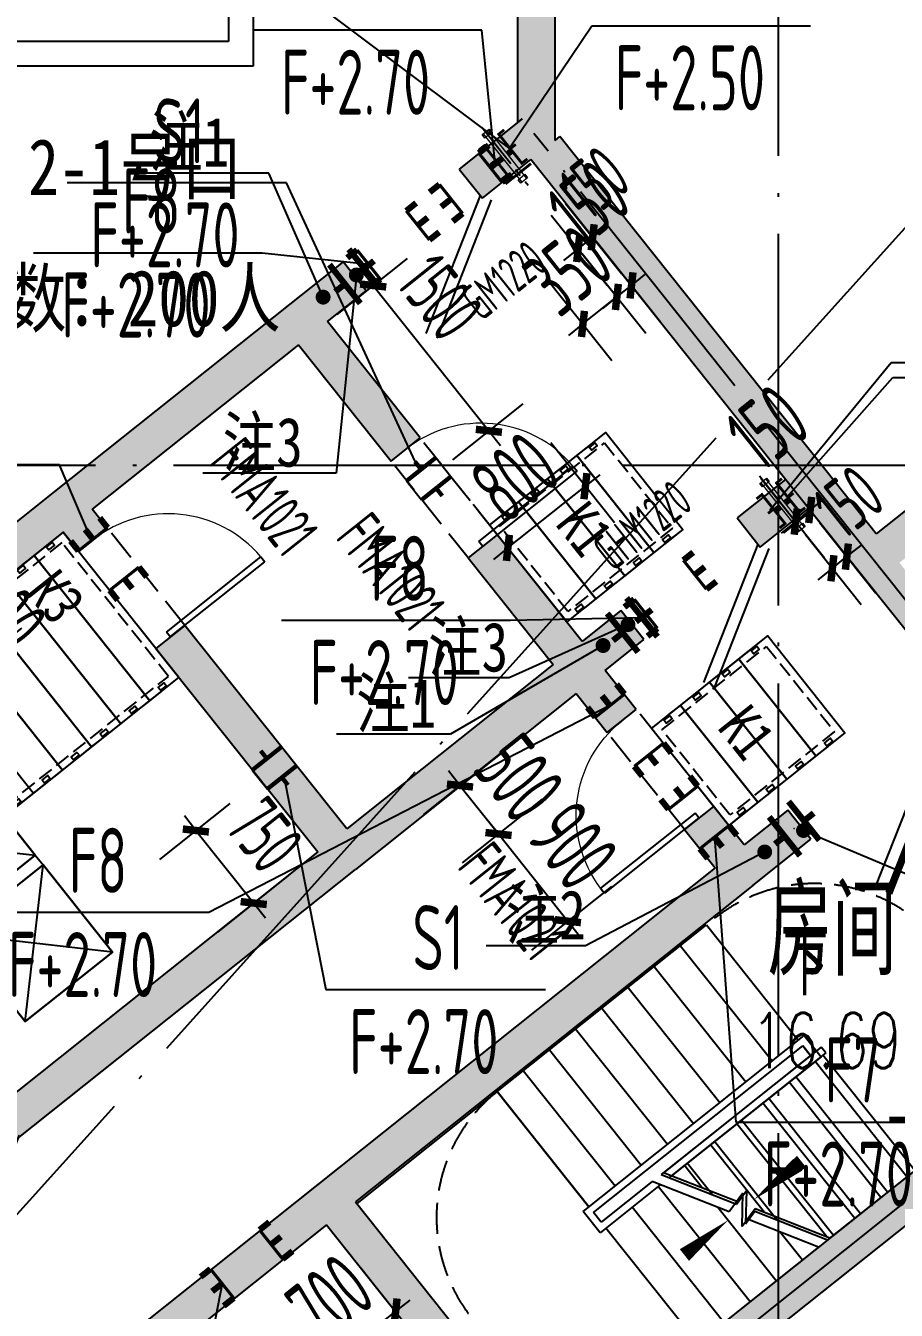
# Model space of a CAD drawing. Extents: x -473190 to 2138458, y -81875 to 2633646.
# Drawn here: x 1092781 to 1099812, y 65123 to 75494 of the extents above; entities that cross this region are included whole.
import ezdxf

# ---------------------------------------------------------------- set-up
doc = ezdxf.new("R2010")
doc.units = 0
doc.header["$LTSCALE"] = 1000
for name, pattern in [('__DASH', [0.35, 0.25, -0.1]), ('CENTER2', [1.125, 0.75, -0.125, 0.125, -0.125]), ('CONTINOUS', [0]), ('DASH', [0.35, 0.25, -0.1]), ('DOTE', [2.42, 2, -0.2, 0.02, -0.2])]:
    doc.linetypes.add(name, pattern=pattern)
for name, color, linetype in [('A-DIM_SYMB', 3, 'Continuous'), ('A-PUB_TEXT', 7, 'Continuous'), ('A-STAIR', 3, 'Continuous'), ('A-WALL', 2, 'Continuous'), ('AREA', 1, 'Continuous'), ('AXIS_TEXT', 7, 'Continuous'), ('CASING', 1, 'Continuous'), ('CASING-TEXT', 1, 'CONTINOUS'), ('DOTE', 1, 'DOTE'), ('HOLE-TEXT-T', 3, 'Continuous'), ('PUB_HATCH', 8, 'Continuous'), ('RF-JSK', 9, 'Continuous'), ('RF-KTK', 210, 'Continuous'), ('RF-M', 4, 'Continuous'), ('RF-MBH', 11, 'Continuous'), ('RF-QT', 30, 'Continuous'), ('SPACE', 7, 'Continuous'), ('STAIR', 2, 'Continuous'), ('TEL_LEAD', 3, 'Continuous'), ('TEL_TEXT', 7, 'Continuous'), ('TH_TEXT', 7, 'Continuous'), ('WALL-MOVE', 2, 'Continuous'), ('人防电气套管', 6, 'Continuous'), ('人防通风设备', 240, 'Continuous'), ('水套管', 1, 'Continuous'), ('汽车轨迹', 7, 'Continuous'), ('索引线', 252, 'Continuous'), ('设备轴线', 8, 'Continuous')]:
    doc.layers.add(name, color=color, linetype=linetype)
doc.layers.add('人防风管', color=20, linetype='Continuous', lineweight=13)
doc.layers.add('预留穿墙', color=1, linetype='CONTINOUS', lineweight=13)
doc.styles.add('_TCH_DIM', font='SIMPLEX', dxfattribs={"bigfont": 'GBCBIG'})
doc.styles.add('_TCH_DIM_T3', font='tssdeng.shx', dxfattribs={"width": 0.564706, "bigfont": '@@@tssdchn.shx'})
doc.styles.add('_TCH_SPACE', font='SIMPLEX', dxfattribs={"height": 5, "bigfont": 'GBCBIG'})
doc.styles.add('_TCH_WINDOW', font='tssdeng.shx', dxfattribs={"width": 0.8, "height": 3.5, "bigfont": 'tssdchn.shx'})
doc.styles.add('TYDG_01', font='', dxfattribs={"width": 0.8})
doc.styles.add('TYDG_02', font='TSSDENG', dxfattribs={"width": 0.8, "bigfont": 'TSSDCHN'})
doc.styles.add('宋体', font='', dxfattribs={"width": 0.8})
doc.styles.get('TYDG_01').set_extended_font_data('SimSun')
doc.styles.get('宋体').set_extended_font_data('SimSun')
doc.dimstyles.new('_TCH_ARCH&&150', dxfattribs={"dimtxt": 525, "dimasz": 150, "dimexe": 375, "dimexo": 450, "dimgap": 150, "dimtad": 1, "dimdec": 0, "dimzin": 0, "dimdsep": 46, "dimtxsty": '_TCH_DIM_T3', "dimblk": 'ARCHTICK', "dimcen": 0.09, "dimclrt": 7, "dimazin": 2, "dimtfac": 1, "dimtdec": 0, "dimtix": 1, "dimtmove": 2, "dimatfit": 3, "dimfxl": 0, "dimtolj": 1, "dimtzin": 0, "dimarcsym": 0})
doc.dimstyles.new('_TWT_ARCH&&150', dxfattribs={"dimtxt": 446.25, "dimasz": 150, "dimexe": 375, "dimexo": 450, "dimgap": 189.375, "dimtad": 1, "dimdec": 0, "dimzin": 0, "dimdsep": 46, "dimtxsty": '_TCH_DIM_T3', "dimblk": 'ARCHTICK', "dimcen": 0.09, "dimclrt": 7, "dimazin": 2, "dimtfac": 1, "dimtdec": 0, "dimtix": 1, "dimtmove": 2, "dimatfit": 3, "dimfxl": 0, "dimtolj": 1, "dimtzin": 0, "dimarcsym": 0})

# ---------------------------------------------------------------- blocks, each defined once
blk = doc.blocks.new('k3')
at = {"layer": 'RF-JSK'}
for p, q in [((107382, 83634), (107382, 83574)), ((108862, 83634), (108862, 83574)), ((107382, 83334), (107382, 83274)), ((108862, 83334), (108862, 83274)), ((107382, 83034), (107382, 82974)), ((108862, 83034), (108862, 82974)), ((107382, 82734), (107382, 82674)), ((108862, 82734), (108862, 82674)), ((107382, 82434), (107382, 82374)), ((108862, 82434), (108862, 82374)), ((107382, 82134), (107382, 82074)), ((108862, 82134), (108862, 82074))]:
    blk.add_line(p, q, dxfattribs=at)
for points in [[(107372, 83754), (108872, 83754), (108872, 81954), (107372, 81954), (107372, 83754)], [(107372, 83634), (107372, 83754), (108872, 83754), (108872, 83634)], [(107372, 83634), (107412, 83634), (107412, 83574), (107372, 83574)], [(108872, 83634), (108832, 83634), (108832, 83574), (108872, 83574)], [(108872, 83574), (108872, 83154), (107372, 83154), (107372, 83574)], [(107372, 83334), (107372, 83454), (108872, 83454), (108872, 83334)], [(107372, 83334), (107412, 83334), (107412, 83274), (107372, 83274)], [(108872, 83334), (108832, 83334), (108832, 83274), (108872, 83274)], [(107372, 83034), (107372, 83154), (108872, 83154), (108872, 83034)], [(107372, 83034), (107412, 83034), (107412, 82974), (107372, 82974)], [(108872, 82974), (108872, 82854), (107372, 82854), (107372, 82974)], [(108872, 83034), (108832, 83034), (108832, 82974), (108872, 82974)], [(107372, 82734), (107372, 82854), (108872, 82854), (108872, 82734)], [(107372, 82734), (107412, 82734), (107412, 82674), (107372, 82674)], [(108872, 82674), (108872, 82554), (107372, 82554), (107372, 82674)], [(108872, 82734), (108832, 82734), (108832, 82674), (108872, 82674)], [(107372, 82434), (107372, 82554), (108872, 82554), (108872, 82434)], [(107372, 82434), (107412, 82434), (107412, 82374), (107372, 82374)], [(108872, 82374), (108872, 82254), (107372, 82254), (107372, 82374)], [(108872, 82434), (108832, 82434), (108832, 82374), (108872, 82374)], [(107372, 82134), (107372, 82254), (108872, 82254), (108872, 82134)], [(107372, 82134), (107412, 82134), (107412, 82074), (107372, 82074)], [(108872, 82074), (108872, 81954), (107372, 81954), (107372, 82074)], [(108872, 82134), (108832, 82134), (108832, 82074), (108872, 82074)]]:
    blk.add_lwpolyline(points, dxfattribs=at)
at = {"layer": 'RF-JSK', "linetype": '__DASH', "ltscale": 0.5}
blk.add_lwpolyline([(107432, 83694), (108812, 83694), (108812, 82014), (107432, 82014)], close=True, dxfattribs=at)
at = {"layer": 'RF-JSK', "color": 110, "style": 'TYDG_01', "width": 0.8}
blk.add_text('K3', height=339.9, dxfattribs=at).set_placement((107560, 82158))
blk = doc.blocks.new('RFJSK1')
at = {"layer": 'RF-JSK'}
for p, q in [((220418, 104411), (220418, 104351)), ((221398, 104411), (221398, 104351)), ((220418, 104111), (220418, 104051)), ((221398, 104111), (221398, 104051)), ((220418, 103811), (220418, 103751)), ((221398, 103811), (221398, 103751)), ((220418, 103511), (220418, 103451)), ((221398, 103511), (221398, 103451))]:
    blk.add_line(p, q, dxfattribs=at)
for points in [[(220408, 104531), (221408, 104531), (221408, 103331), (220408, 103331), (220408, 104531)], [(220408, 104411), (220408, 104531), (221408, 104531), (221408, 104411)], [(220408, 104411), (220448, 104411), (220448, 104351), (220408, 104351)], [(221408, 104351), (221408, 104231), (220408, 104231), (220408, 104351)], [(221408, 104411), (221368, 104411), (221368, 104351), (221408, 104351)], [(220408, 104111), (220408, 104231), (221408, 104231), (221408, 104111)], [(220408, 104111), (220448, 104111), (220448, 104051), (220408, 104051)], [(221408, 104051), (221408, 103931), (220408, 103931), (220408, 104051)], [(221408, 104111), (221368, 104111), (221368, 104051), (221408, 104051)], [(220408, 103811), (220408, 103931), (221408, 103931), (221408, 103811)], [(220408, 103811), (220448, 103811), (220448, 103751), (220408, 103751)], [(221408, 103751), (221408, 103631), (220408, 103631), (220408, 103751)], [(221408, 103811), (221368, 103811), (221368, 103751), (221408, 103751)], [(220408, 103511), (220408, 103631), (221408, 103631), (221408, 103511)], [(220408, 103511), (220448, 103511), (220448, 103451), (220408, 103451)], [(221408, 103511), (221368, 103511), (221368, 103451), (221408, 103451)], [(221408, 103451), (221408, 103331), (220408, 103331), (220408, 103451)]]:
    blk.add_lwpolyline(points, dxfattribs=at)
at = {"layer": 'RF-JSK', "linetype": '__DASH', "ltscale": 0.5}
blk.add_lwpolyline([(220468, 104471), (221348, 104471), (221348, 103391), (220468, 103391)], close=True, dxfattribs=at)
at = {"layer": 'RF-JSK', "color": 110, "style": 'TYDG_01', "width": 0.8}
blk.add_text('K1', height=339.9, dxfattribs=at).set_placement((220727, 103744))
blk = doc.blocks.new('23rt23rt')
for p, q in [((473588, 9966), (474488, 9066)), ((474488, 9966), (473588, 9066))]:
    blk.add_line(p, q)
blk.add_lwpolyline([(473588, 9966), (474488, 9966), (474488, 9066), (473588, 9066)], close=True)
blk = doc.blocks.new('linyuqi')
for points in [[(1505168, 585689), (1505168, 586589), (1506068, 586589), (1506068, 585689)], [(1506068, 585589), (1506068, 584689), (1505168, 584689), (1505168, 585589)]]:
    blk.add_lwpolyline(points, close=True)
at = {"elevation": 0}
blk.add_lwpolyline([(1506068, 583689), (1505168, 583689), (1505168, 584589), (1506068, 584589)], close=True, dxfattribs=at)
at = {"layer": 'WALL-MOVE'}
for p, q in [((1506068, 585689), (1505168, 585689)), ((1505168, 585589), (1505168, 585689)), ((1506068, 585589), (1506068, 585689)), ((1506068, 585589), (1505168, 585589)), ((1505168, 584689), (1506068, 584689)), ((1505168, 584689), (1505168, 584589)), ((1506068, 584689), (1506068, 584589)), ((1505168, 584589), (1506068, 584589))]:
    blk.add_line(p, q, dxfattribs=at)
at = {"xscale": -1}
blk.add_blockref('23rt23rt', (1979655, 576622, 0), dxfattribs=at)
for p, rotation in [((1031580, 594655, 0), 180), ((1515134, 1058176), 90)]:
    blk.add_blockref('23rt23rt', p, dxfattribs=dict(at, rotation=rotation))
blk = doc.blocks.new('$DorLib2D$00000179')
at = {"color": 0}
for p, q in [((-0.54, 0.1693), (0.326, 0.6693)), ((-0.5, 0.1), (0.366, 0.6))]:
    blk.add_line(p, q, dxfattribs=at)
blk = doc.blocks.new('$DorLib2D$00000001')
for p, q in [((0.45, 0.975), (0.5, 0.975)), ((0.45, 0), (0.45, 0.975)), ((0.5, 0), (0.5, 0.975)), ((0.5, 0), (0.45, 0))]:
    blk.add_line(p, q)
at = {"lineweight": 13}
blk.add_arc((0.475, 0), 0.975, 91.4693, 180, dxfattribs=at)
blk = doc.blocks.new('$DorLib2D$00000191')
at = {"color": 0}
blk.add_line((-0.5, 0.15), (0.366, 0.65), dxfattribs=at)
at = {"color": 0, "const_width": 0.05}
blk.add_lwpolyline([(-0.55, 0.2366), (0.316, 0.7366)], dxfattribs=at)
blk = doc.blocks.new('afasgasg')
at = {"layer": 'PUB_HATCH'}
for points in [[(512648.2, -740989.3), (512948.2, -741133.9), (512948.2, -737985.2), (512848.2, -737835.2), (512648.2, -737835.2)], [(512683.2, -740961.4), (512174.3, -741366.7), (512361.2, -741601.4), (512752.8, -741289.6), (512807.8, -741117.9)], [(512948.2, -741133.9), (512648.2, -740989.3), (512683.2, -740961.4), (512807.8, -741117.9), (512987.4, -741102.7)], [(514980.2, -743926), (515136.7, -743801.5), (512987.4, -741102.7), (512807.8, -741117.9), (512752.8, -741289.6), (514808.5, -743871)], [(511110, -742597.8), (511422.5, -742349), (511235.6, -742114.3), (510805.8, -742456.5), (510930.4, -742613)], [(510930.4, -742613), (510805.8, -742456.5), (508905.6, -743969.8), (509030.2, -744126.3), (509209.8, -744111.1), (510875.4, -742784.7)], [(510875.4, -742784.7), (511622.9, -743723.4), (511857.6, -743536.5), (511110, -742597.8), (510930.4, -742613)], [(516565.8, -743750), (516441.2, -743593.5), (515541.6, -744309.9), (515556.8, -744489.6), (515728.5, -744544.6), (516510.7, -743921.6)], [(515556.8, -744489.6), (515541.6, -744309.9), (515136.7, -743801.5), (514980.2, -743926), (514995.4, -744105.7), (515400.3, -744614.1)], [(514808.5, -743871), (514417.4, -744182.5), (514604.3, -744417.2), (514995.4, -744105.7), (514980.2, -743926)], [(509030.2, -744126.3), (508905.6, -743969.8), (505523.2, -746663.4), (505823.2, -746808), (508975.1, -744297.9)], [(508975.1, -744297.9), (509099.7, -744454.4), (509334.4, -744267.5), (509209.8, -744111.1), (509030.2, -744126.3)], [(513165.8, -745179.2), (512480.5, -744318.7), (512245.9, -744505.6), (512931.1, -745366.1), (513141.9, -745390)], [(516363.8, -745507.8), (516351.4, -745326.9), (515728.5, -744544.6), (515556.8, -744489.6), (515400.3, -744614.1), (516116.7, -745513.7)], [(513352.7, -745413.9), (513665.6, -745164.7), (513478.7, -744930), (513165.8, -745179.2), (513141.9, -745390)], [(511265.6, -746692.5), (509957.4, -745049.8), (509722.7, -745236.6), (511030.9, -746879.4), (511210.5, -746864.2)], [(513141.9, -745390), (512931.1, -745366.1), (511265.6, -746692.5), (511210.5, -746864.2), (511335.1, -747020.6), (513118, -745600.8)], [(513118, -745600.8), (513369, -745915.9), (513603.6, -745729), (513352.7, -745413.9), (513141.9, -745390)], [(514474, -746822), (514226.6, -746511.3), (513991.9, -746698.2), (514239.3, -747008.8), (514419, -746993.6)], [(514543.6, -747150.1), (515012.9, -746776.3), (514826, -746541.6), (514474, -746822), (514419, -746993.6)], [(511030.9, -746879.4), (508416.6, -748961.3), (508603.5, -749196), (511335.1, -747020.6), (511210.5, -746864.2)], [(514419, -746993.6), (514239.3, -747008.8), (511032.1, -749563), (511156.7, -749719.4), (511336.3, -749704.2), (514543.6, -747150.1)], [(518112.6, -747779.1), (517932.9, -747794.3), (512965.6, -751750.1), (512921.8, -751923.1), (513053.8, -752063.4), (518237.1, -747935.6)], [(511156.7, -749719.4), (511032.1, -749563), (508709.1, -751412.9), (509173.1, -751426.9), (511101.6, -749891.1)], [(511156.7, -749719.4), (511101.6, -749891.1), (512745.9, -751955.8), (512921.8, -751923.1), (512965.6, -751750.1), (511336.3, -749704.2)]]:
    blk.add_hatch(color=256, dxfattribs=at).paths.add_polyline_path(points)
at = {"layer": 'A-DIM_SYMB'}
for points in [[(514664.8, -747872.2, 0, 0, 0), (512302.4, -749753.5, 0, 0, 0), (513143.4, -750809.6, 0, 0, 0), (514344.2, -749853.3, 0, 120, 0), (513992.1, -750133.7, 0, 0, 0)], [(515505.8, -748928.2, 0, 0, 0), (514555.4, -749685.1, 0, 120, 0), (514907.4, -749404.8, 0, 0, 0)]]:
    blk.add_lwpolyline(points, format="xyseb", dxfattribs=at)
at = {"layer": 'A-STAIR'}
for p, q in [((512480.2, -748813), (514169.9, -747467.4)), ((514169.9, -747467.4), (514911.2, -748398.3)), ((513958.6, -747635.6), (514700, -748566.5)), ((513747.4, -747803.8), (514488.8, -748734.7)), ((513536.2, -747972), (514277.5, -748902.9)), ((513325, -748140.2), (514066.3, -749071)), ((513113.8, -748308.4), (513855.1, -749239.2)), ((513174.6, -749781.2), (514958.1, -748360.9)), ((514958.1, -748360.9), (515095.2, -748533)), ((512902.6, -748476.6), (513643.9, -749407.4)), ((513258.9, -749790.8), (514948.6, -748445.2)), ((513258.9, -749790.8), (514948.6, -748445.2)), ((515010.8, -748523.4), (513823.3, -749469.1)), ((515010.8, -748523.4), (513823.3, -749469.1)), ((514948.6, -748445.2), (515010.8, -748523.4)), ((515010.8, -748523.4), (514948.6, -748445.2)), ((515095.2, -748533), (513887.8, -749494.5)), ((515789.5, -749501.2), (515048.2, -748570.3)), ((512691.4, -748644.8), (513432.7, -749575.6)), ((512480.2, -748813), (511345.9, -749716.3)), ((512480.2, -748813), (513221.5, -749743.8)), ((513221.5, -749743.8), (512480.2, -748813)), ((515578.3, -749669.4), (514837, -748738.5)), ((515367.1, -749837.6), (514625.8, -748906.7)), ((515141.3, -749987.4), (514414.6, -749074.9)), ((514638.7, -749789.8), (514203.4, -749243.1)), ((514136.2, -749592.2), (513992.2, -749411.3)), ((513797.5, -749566.4), (513311.6, -749953.3)), ((513733, -749541.1), (513321.2, -749869)), ((513733, -749541.1), (513321.2, -749869)), ((514354, -749785.3), (513733, -749541.1)), ((514415.5, -749702), (513823.3, -749469.1)), ((515789.5, -749501.2), (515166.5, -749997.4)), ((514522.3, -750510.4), (513781, -749579.5)), ((514465, -749635.1), (514354, -749785.3)), ((514458.1, -749904), (514465, -749635.1)), ((511345.9, -749716.3), (512965.6, -751750.1)), ((514311.1, -750678.6), (513569.8, -749747.7)), ((514733.5, -750342.2), (514260.8, -749748.6)), ((514564.1, -749760.5), (514458.1, -749904)), ((515166.5, -749997.4), (514564.1, -749760.5)), ((513311.6, -749953.3), (513174.6, -749781.2)), ((513321.2, -749869), (513258.9, -749790.8)), ((513321.2, -749869), (513258.9, -749790.8)), ((515076.2, -750069.3), (514502.6, -749843.7)), ((514099.9, -750846.8), (513358.6, -749915.9)), ((514099.9, -750846.8), (513358.6, -749915.9)), ((514944.7, -750174), (514763.3, -749946.3)), ((515076.2, -750069.3), (514099.9, -750846.8))]:
    blk.add_line(p, q, dxfattribs=at)
at = {"layer": 'A-WALL'}
for p, q in [((510510.9, -736975.3), (510510.9, -740535.2)), ((510310.9, -737375.3), (510310.9, -740335.2)), ((510310.9, -740335.2), (508123.2, -740335.2)), ((510510.9, -740535.2), (507923.2, -740535.2))]:
    blk.add_line(p, q, dxfattribs=at)
at = {"layer": 'DOTE'}
for p, q in [((528991.6, -739179.3), (511137.6, -753397.6)), ((518921, -748794.3), (512776.7, -741078.8))]:
    blk.add_line(p, q, dxfattribs=at)
at = {"layer": 'RF-M', "linetype": '__DASH'}
for p, q in [((512480.5, -744318.7, 0), (511857.6, -743536.5, 0)), ((512245.9, -744505.6, 0), (511622.9, -743723.4, 0)), ((509957.4, -745049.8, 0), (509334.4, -744267.5, 0)), ((509722.7, -745236.6, 0), (509099.7, -744454.4, 0)), ((514226.6, -746511.3, 0), (513603.6, -745729, 0)), ((513991.9, -746698.2, 0), (513369, -745915.9, 0))]:
    blk.add_line(p, q, dxfattribs=at)
at = {"layer": 'RF-QT'}
for p, q in [((512648.2, -740989.3), (512648.2, -737835.2)), ((512948.2, -741133.9), (512948.2, -737985.2)), ((512683.2, -740961.4), (512174.3, -741366.7)), ((512648.2, -740989.3), (512683.2, -740961.4)), ((512948.2, -741133.9), (512987.4, -741102.7)), ((515136.7, -743801.5), (512987.4, -741102.7)), ((512174.3, -741366.7), (512361.2, -741601.4)), ((512361.2, -741601.4), (512752.8, -741289.6)), ((514808.5, -743871), (512752.8, -741289.6)), ((511235.6, -742114.3), (510805.8, -742456.5)), ((511422.5, -742349), (511235.6, -742114.3)), ((511110, -742597.8), (511422.5, -742349)), ((510805.8, -742456.5), (508905.6, -743969.8)), ((511857.6, -743536.5), (511110, -742597.8)), ((510875.4, -742784.7), (509209.8, -744111.1)), ((510875.4, -742784.7), (511622.9, -743723.4)), ((511622.9, -743723.4), (511857.6, -743536.5)), ((516441.2, -743593.5), (515541.6, -744309.9)), ((515541.6, -744309.9), (515136.7, -743801.5)), ((514808.5, -743871), (514417.4, -744182.5)), ((508905.6, -743969.8), (505523.2, -746663.4)), ((509334.4, -744267.5), (509209.8, -744111.1)), ((514604.3, -744417.2), (514995.4, -744105.7)), ((515400.3, -744614.1), (514995.4, -744105.7)), ((509099.7, -744454.4), (509334.4, -744267.5)), ((514417.4, -744182.5), (514604.3, -744417.2)), ((508975.1, -744297.9), (505823.2, -746808)), ((508975.1, -744297.9), (509099.7, -744454.4)), ((512480.5, -744318.7), (512245.9, -744505.6)), ((513165.8, -745179.2), (512480.5, -744318.7)), ((512245.9, -744505.6), (512931.1, -745366.1)), ((516116.7, -745513.7), (515400.3, -744614.1)), ((513478.7, -744930), (513165.8, -745179.2)), ((513665.6, -745164.7), (513478.7, -744930)), ((509957.4, -745049.8), (509722.7, -745236.6)), ((511265.6, -746692.5), (509957.4, -745049.8)), ((513352.7, -745413.9), (513665.6, -745164.7)), ((509722.7, -745236.6), (511030.9, -746879.4)), ((512931.1, -745366.1), (511265.6, -746692.5)), ((513603.6, -745729), (513352.7, -745413.9)), ((513118, -745600.8), (511335.1, -747020.6)), ((513118, -745600.8), (513369, -745915.9)), ((513369, -745915.9), (513603.6, -745729)), ((514226.6, -746511.3), (513991.9, -746698.2)), ((514474, -746822), (514226.6, -746511.3)), ((514826, -746541.6), (514474, -746822)), ((515012.9, -746776.3), (514826, -746541.6)), ((513991.9, -746698.2), (514239.3, -747008.8)), ((514543.6, -747150.1), (515012.9, -746776.3)), ((511030.9, -746879.4), (508416.6, -748961.3)), ((508603.5, -749196), (511335.1, -747020.6)), ((514239.3, -747008.8), (511032.1, -749563)), ((514543.6, -747150.1), (511336.3, -749704.2)), ((517932.9, -747794.3), (512965.6, -751750.1)), ((518237.1, -747935.6), (513053.8, -752063.4)), ((511032.1, -749563), (508709.1, -751412.9)), ((511336.3, -749704.2), (512965.6, -751750.1)), ((511101.6, -749891.1), (509173.1, -751426.9)), ((511101.6, -749891.1), (512745.9, -751955.8))]:
    blk.add_line(p, q, dxfattribs=at)
at = {"layer": 'AREA', "linetype": 'ByBlock', "xscale": -1, "rotation": 128.532587024125}
blk.add_blockref('k3', (506195.6, -609251.6), dxfattribs=at)
at = {"layer": 'RF-JSK', "linetype": 'ByBlock', "rotation": 308.5325870243147}
for p in [(294282.1, -636196.2), (295590.3, -637838.9, 0)]:
    blk.add_blockref('RFJSK1', p, dxfattribs=at)
at = {"layer": 'RF-JSK', "linetype": 'ByBlock', "xscale": -1, "rotation": 128.532587024125}
blk.add_blockref('k3', (506195.6, -609251.6), dxfattribs=at)
at = {"layer": 'RF-M'}
ref = blk.add_blockref('$DorLib2D$00000179', (511798.4, -741857.8), dxfattribs=dict(at, xscale=1200, yscale=1200, zscale=300, rotation=218.5325870243603))
ref.add_attrib('A', 'GM1220', (512353.9, -742600.2), dxfattribs={"layer": 'RF-MBH', "height": 297.5, "rotation": 38.53259, "style": '_TCH_WINDOW', "width": 0.564706})
at = {"layer": 'RF-M', "linetype": '__DASH', "ltscale": 1000}
ref = blk.add_blockref('$DorLib2D$00000001', (512051.7, -744021.1), dxfattribs=dict(at, xscale=-1000, yscale=-1000, zscale=300, rotation=128.532587024379))
ref.add_attrib('A', 'FMA1021', (511167.2, -744343.7), dxfattribs={"layer": 'RF-MBH', "linetype": '__DASH', "ltscale": 1000, "height": 371.88, "rotation": 308.53259, "style": '_TCH_WINDOW', "width": 0.564706})
ref = blk.add_blockref('$DorLib2D$00000001', (509528.5, -744752.1), dxfattribs=dict(at, xscale=-1000, yscale=-1000, zscale=300, rotation=128.5325870243754))
ref.add_attrib('A', 'FMA1021', (510142.2, -743740.2), dxfattribs={"layer": 'RF-MBH', "linetype": '__DASH', "ltscale": 1000, "height": 371.88, "rotation": 308.53259, "style": '_TCH_WINDOW', "width": 0.564706})
at = {"layer": 'RF-M'}
ref = blk.add_blockref('$DorLib2D$00000179', (514041.5, -744673.6), dxfattribs=dict(at, xscale=1200, yscale=1200, zscale=300, rotation=218.5325870243126))
ref.add_attrib('A', 'GHM1220', (513416.6, -744620.1), dxfattribs={"layer": 'RF-MBH', "height": 297.5, "rotation": 38.53259, "style": '_TCH_WINDOW', "width": 0.564706})
at = {"layer": 'RF-M', "linetype": '__DASH', "ltscale": 1000}
ref = blk.add_blockref('$DorLib2D$00000001', (513797.8, -746213.6), dxfattribs=dict(at, xscale=-1000, yscale=1000, zscale=300, rotation=128.5325870243668))
ref.add_attrib('A', 'FMA1021', (512148.6, -747003.7), dxfattribs={"layer": 'RF-MBH', "linetype": '__DASH', "ltscale": 1000, "height": 371.88, "rotation": 308.53259, "style": '_TCH_WINDOW', "width": 0.564706})
at = {"layer": 'RF-M'}
ref = blk.add_blockref('$DorLib2D$00000191', (515388.8, -746285.2), dxfattribs=dict(at, xscale=1200, yscale=1200, zscale=300, rotation=218.5325870242525))
ref.add_attrib('A', 'GFM1220(5)', (516068.4, -747669.7), dxfattribs={"layer": 'RF-MBH', "height": 297.5, "rotation": 38.53259, "style": '_TCH_WINDOW', "width": 0.564706})
ref = blk.add_blockref('$DorLib2D$00000179', (508197.1, -749327.8), dxfattribs=dict(at, xscale=800, yscale=800, zscale=300, rotation=218.5325870243517))
ref.add_attrib('A', 'GM0820', (507627.8, -749230.1), dxfattribs={"layer": 'RF-MBH', "height": 297.5, "rotation": 38.53259, "style": '_TCH_WINDOW', "width": 0.564706})
at = {"layer": '汽车轨迹', "rotation": 218.5325870243242}
blk.add_blockref('linyuqi', (1321376, 648832, 0), dxfattribs=at)
at = {"layer": 'A-PUB_TEXT', "style": '_TCH_DIM'}
for s, p in [('下', (514788, -748036.6)), ('上', (515629, -749092.6))]:
    blk.add_text(s, height=506.4, dxfattribs=at).set_placement(p)
at = {"layer": 'SPACE', "style": '_TCH_SPACE'}
blk.add_text('房间', height=723.4, dxfattribs=at).set_placement((514665.2, -747877.6))
at = {"layer": 'SPACE', "style": '_TCH_SPACE', "width": 0.705882}
blk.add_text('16.69', height=446.25, dxfattribs=at).set_placement((514531.5, -748625.7))
blk = doc.blocks.new('TG11')
at = {"layer": '人防电气套管', "const_width": 50}
for points in [[(150, 200), (150, 100)], [(350, 100), (-50, 100)], [(350, -100), (-50, -100)], [(150, -100), (150, -200)]]:
    blk.add_lwpolyline(points, dxfattribs=at)
at = {"layer": '人防电气套管'}
blk.add_circle((150, 0), 0.00936, dxfattribs=at)
blk = doc.blocks.new('A$C1A97502D')
at = {"layer": 'TEL_LEAD'}
for p, q in [((-26712, -90638), (-27836, -90638)), ((-26274, -91639), (-26712, -90638)), ((-26005, -91461), (-26169, -93061)), ((-26169, -93061), (-27244, -93061)), ((-23812, -94283), (-24770, -94714)), ((-24013, -94452), (-25245, -95168)), ((-24770, -94714), (-25585, -94714)), ((-25245, -95168), (-26166, -95168)), ((-22395, -95946), (-21340, -96391)), ((-22707, -96119), (-24156, -96878)), ((-24156, -96878), (-24957, -96878))]:
    blk.add_line(p, q, dxfattribs=at)
at = {"layer": 'TEL_LEAD', "const_width": 60}
for points in [[(-26002, -91431, 1), (-26008, -91491, 1)], [(-26261, -91667, 1), (-26286, -91612, 1)], [(-23784, -94271, 1), (-23839, -94296, 1)], [(-23987, -94437, 1), (-24039, -94468, 1)], [(-22422, -95934, 1), (-22367, -95958, 1)], [(-22681, -96105, 1), (-22734, -96133, 1)]]:
    blk.add_lwpolyline(points, format="xyb", close=True, dxfattribs=at)
at = {"layer": '人防电气套管', "rotation": 308.5325870173559}
for p in [(-26113, -91354), (-23870, -94170), (-22562, -95813)]:
    blk.add_blockref('TG11', p, dxfattribs=at)
at = {"layer": 'TEL_TEXT', "style": '宋体', "width": 0.8}
for s, p in [('注1', (-27679, -90585)), ('注3', (-27086, -93008)), ('注3', (-25427, -94662)), ('注1', (-26008, -95115)), ('注2', (-24800, -96825))]:
    blk.add_text(s, height=396.5, dxfattribs=at).set_placement(p)
blk = doc.blocks.new('WQEE')
at = {"layer": 'AXIS_TEXT', "color": 0}
for p, q in [((-110163, -47138), (-110358, -47138)), ((-110358, -47438), (-110163, -47438))]:
    blk.add_line(p, q, dxfattribs=at)
at = {"layer": 'AXIS_TEXT', "color": 0, "const_width": 35}
for points in [[(-110358, -47138), (-110358, -47138), (-110358, -47438), (-110358, -47438)], [(-110358, -47138), (-110358, -47438)], [(-110163, -47138), (-110163, -47138), (-110163, -47438), (-110163, -47438)], [(-110163, -47138), (-110163, -47438)], [(-110358, -47288), (-110438, -47288)], [(-110163, -47288), (-110084, -47288)]]:
    blk.add_lwpolyline(points, dxfattribs=at)
blk = doc.blocks.new('_ArchTick')
at = {"color": 0, "linetype": 'ByBlock', "const_width": 0.4}
blk.add_lwpolyline([(-0.5, -0.5), (0.5, 0.5)], dxfattribs=at)
blk = doc.blocks.new('*D5868')
at = {"layer": 'Defpoints', "color": 0, "transparency": 16777216}
for p in [(-22995, -85229), (-23113, -85323), (-22497, -85855)]:
    blk.add_point(p, dxfattribs=at)
at = {"layer": '水套管', "color": 0, "lineweight": -2, "transparency": 16777216}
for p, q in [((-22715, -85581), (-22263, -86148)), ((-22832, -85675), (-22381, -86242)), ((-22497, -85855), (-22380, -85762)), ((-22614, -85949), (-22497, -85855)), ((-22614, -85949), (-22732, -86042))]:
    blk.add_line(p, q, dxfattribs=at)
at = {"layer": '水套管', "color": 0, "lineweight": -2, "transparency": 16777216, "xscale": 150, "yscale": 150, "zscale": 150}
for p, rotation in [((-22497, -85855), 218.5324188678655), ((-22614, -85949), 38.5324188678655)]:
    blk.add_blockref('_ArchTick', p, dxfattribs=dict(at, rotation=rotation))
at = {"layer": '水套管', "color": 7, "transparency": 16777216, "insert": (-22483, -85412), "char_height": 446.2, "attachment_point": 5, "rotation": 38.5324, "style": '_TCH_DIM_T3'}
blk.add_mtext('\\A1;150', dxfattribs=at)
blk = doc.blocks.new('$VALVE$00000549')
at = {"const_width": 30}
for points in [[(-290, -176), (-290, 176)], [(40, 101), (-210, 101), (-210, 176)], [(40, 101), (40, 176)], [(40, 101), (290, 101), (290, 176)], [(-210, -174), (-210, -99), (40, -99)], [(40, -174), (40, -99)], [(290, -174), (290, -99), (40, -99)]]:
    blk.add_lwpolyline(points, dxfattribs=at)
blk = doc.blocks.new('*D5869')
at = {"layer": 'Defpoints', "color": 0, "transparency": 16777216}
for p in [(-20942, -87808), (-21060, -87901), (-20444, -88433)]:
    blk.add_point(p, dxfattribs=at)
at = {"layer": '水套管', "color": 0, "lineweight": -2, "transparency": 16777216}
for p, q in [((-20662, -88160), (-20210, -88727)), ((-20779, -88253), (-20328, -88820)), ((-20444, -88433), (-20327, -88340)), ((-20561, -88527), (-20444, -88433)), ((-20561, -88527), (-20679, -88620))]:
    blk.add_line(p, q, dxfattribs=at)
at = {"layer": '水套管', "color": 0, "lineweight": -2, "transparency": 16777216, "xscale": 150, "yscale": 150, "zscale": 150}
for p, rotation in [((-20444, -88433), 218.5324188678655), ((-20561, -88527), 38.5324188678655)]:
    blk.add_blockref('_ArchTick', p, dxfattribs=dict(at, rotation=rotation))
at = {"layer": '水套管', "color": 7, "transparency": 16777216, "insert": (-20430, -87990), "char_height": 446.2, "attachment_point": 5, "rotation": 38.5324, "style": '_TCH_DIM_T3'}
blk.add_mtext('\\A1;150', dxfattribs=at)
blk = doc.blocks.new('*D5870')
at = {"layer": 'Defpoints', "color": 0, "transparency": 16777216}
for p in [(-23643, -85745), (-22709, -86919), (-23335, -87417)]:
    blk.add_point(p, dxfattribs=at)
at = {"layer": '水套管', "color": 0, "lineweight": -2, "transparency": 16777216}
for p, q in [((-23995, -86026), (-24563, -86477)), ((-24269, -86244), (-24363, -86126)), ((-24269, -86244), (-23335, -87417)), ((-23061, -87199), (-23628, -87651)), ((-23335, -87417), (-23241, -87535))]:
    blk.add_line(p, q, dxfattribs=at)
at = {"layer": '水套管', "color": 0, "lineweight": -2, "transparency": 16777216, "xscale": 150, "yscale": 150, "zscale": 150}
for p, rotation in [((-24269, -86244), 308.5324188678698), ((-23335, -87417), 128.5324188678698)]:
    blk.add_blockref('_ArchTick', p, dxfattribs=dict(at, rotation=rotation))
at = {"layer": '水套管', "color": 7, "transparency": 16777216, "insert": (-23728, -86337), "char_height": 446.2, "attachment_point": 5, "rotation": 308.5324, "style": '_TCH_DIM_T3'}
blk.add_mtext('\\A1;1500', dxfattribs=at)
blk = doc.blocks.new('*D5871')
at = {"layer": 'Defpoints', "color": 0, "transparency": 16777216}
for p in [(-25075, -90145), (-24608, -90732), (-25234, -91230)]:
    blk.add_point(p, dxfattribs=at)
at = {"layer": '水套管', "color": 0, "lineweight": -2, "transparency": 16777216}
for p, q in [((-25427, -90426), (-25994, -90877)), ((-25701, -90644), (-25794, -90526)), ((-25701, -90644), (-25234, -91230)), ((-24960, -91012), (-25527, -91464)), ((-25234, -91230), (-25140, -91348))]:
    blk.add_line(p, q, dxfattribs=at)
at = {"layer": '水套管', "color": 0, "lineweight": -2, "transparency": 16777216, "xscale": 150, "yscale": 150, "zscale": 150}
for p, rotation in [((-25701, -90644), 308.5324188678712), ((-25234, -91230), 128.5324188678712)]:
    blk.add_blockref('_ArchTick', p, dxfattribs=dict(at, rotation=rotation))
at = {"layer": '水套管', "color": 7, "transparency": 16777216, "insert": (-25145, -90680), "char_height": 446.2, "attachment_point": 5, "rotation": 308.5324, "style": '_TCH_DIM_T3'}
blk.add_mtext('\\A1;750', dxfattribs=at)
blk = doc.blocks.new('套管')
at = {"layer": 'CASING'}
for points, const_width in [([(1254603, -142324), (1254603, -142222)], 50), ([(1254753, -142324), (1254753, -142222)], 50), ([(1254903, -142324), (1254903, -142222)], 50), ([(1254903, -142324), (1254603, -142324)], 25)]:
    blk.add_lwpolyline(points, dxfattribs=dict(at, const_width=const_width))
blk = doc.blocks.new('A$C288438C9')
at = {"layer": '人防通风设备', "const_width": 50}
for points in [[(50, 300), (0, 300)], [(100, 300), (150, 300)]]:
    blk.add_lwpolyline(points, dxfattribs=at)
at = {"layer": '人防风管'}
for p, q in [((50, 50), (50, 550)), ((100, 50), (100, 550))]:
    blk.add_line(p, q, dxfattribs=at)
for points in [[(40, 515), (110, 515), (110, 550), (40, 550)], [(40, 50), (110, 50), (110, 85), (40, 85)]]:
    blk.add_lwpolyline(points, close=True, dxfattribs=at)
at = {"layer": '设备轴线', "linetype": 'CENTER2', "ltscale": 0.5}
blk.add_line((75, 0), (75, 600), dxfattribs=at)
blk = doc.blocks.new('*D5924')
at = {"layer": 'CASING-TEXT', "color": 0, "lineweight": -2, "transparency": 16777216}
for p, q in [((-24370, -94178), (-23856, -94824)), ((-24090, -94530), (-23973, -94437)), ((-24638, -94966), (-24090, -94530)), ((-24918, -94614), (-24404, -95260)), ((-24638, -94966), (-24755, -95060))]:
    blk.add_line(p, q, dxfattribs=at)
at = {"layer": 'Defpoints', "color": 0, "transparency": 16777216}
for p in [(-24650, -93826), (-25198, -94262), (-24090, -94530)]:
    blk.add_point(p, dxfattribs=at)
at = {"layer": 'CASING-TEXT', "color": 0, "lineweight": -2, "transparency": 16777216, "xscale": 150, "yscale": 150, "zscale": 150}
for p, rotation in [((-24090, -94530), 218.5144585629784), ((-24638, -94966), 38.51445856297843)]:
    blk.add_blockref('_ArchTick', p, dxfattribs=dict(at, rotation=rotation))
at = {"layer": 'CASING-TEXT', "color": 7, "transparency": 16777216, "insert": (-24621, -94426), "char_height": 525, "attachment_point": 5, "rotation": 38.5145, "style": '_TCH_DIM_T3'}
blk.add_mtext('\\A1;700', dxfattribs=at)
blk = doc.blocks.new('*D5925')
at = {"layer": 'CASING-TEXT', "color": 0, "lineweight": -2, "transparency": 16777216}
for p, q in [((-27361, -88698), (-28006, -89212)), ((-27713, -88979), (-27806, -88861)), ((-27713, -88979), (-27464, -89292)), ((-27112, -89011), (-27757, -89525)), ((-27464, -89292), (-27370, -89409))]:
    blk.add_line(p, q, dxfattribs=at)
at = {"layer": 'Defpoints', "color": 0, "transparency": 16777216}
for p in [(-27009, -88418), (-26759, -88731), (-27464, -89292)]:
    blk.add_point(p, dxfattribs=at)
at = {"layer": 'CASING-TEXT', "color": 0, "lineweight": -2, "transparency": 16777216, "xscale": 150, "yscale": 150, "zscale": 150}
for p, rotation in [((-27713, -88979), 308.514458562972), ((-27464, -89292), 128.514458562972)]:
    blk.add_blockref('_ArchTick', p, dxfattribs=dict(at, rotation=rotation))
at = {"layer": 'CASING-TEXT', "color": 7, "transparency": 16777216, "insert": (-27265, -88878), "char_height": 525, "attachment_point": 5, "rotation": 308.5145, "style": '_TCH_DIM_T3'}
blk.add_mtext('\\A1;400', dxfattribs=at)
blk = doc.blocks.new('*D5926')
at = {"layer": 'CASING-TEXT', "color": 0, "lineweight": -2, "transparency": 16777216}
for p, q in [((-23218, -90003), (-23864, -90516)), ((-23570, -90283), (-23664, -90165)), ((-23570, -90283), (-23259, -90674)), ((-22907, -90394), (-23552, -90908)), ((-23259, -90674), (-23166, -90791))]:
    blk.add_line(p, q, dxfattribs=at)
at = {"layer": 'Defpoints', "color": 0, "transparency": 16777216}
for p in [(-22866, -89722), (-22555, -90114), (-23259, -90674)]:
    blk.add_point(p, dxfattribs=at)
at = {"layer": 'CASING-TEXT', "color": 0, "lineweight": -2, "transparency": 16777216, "xscale": 150, "yscale": 150, "zscale": 150}
for p, rotation in [((-23570, -90283), 308.5144585629704), ((-23259, -90674), 128.5144585629704)]:
    blk.add_blockref('_ArchTick', p, dxfattribs=dict(at, rotation=rotation))
at = {"layer": 'CASING-TEXT', "color": 7, "transparency": 16777216, "insert": (-23092, -90222), "char_height": 525, "attachment_point": 5, "rotation": 308.5145, "style": '_TCH_DIM_T3'}
blk.add_mtext('\\A1;500', dxfattribs=at)
blk = doc.blocks.new('*D5927')
at = {"layer": 'CASING-TEXT', "color": 0, "lineweight": -2, "transparency": 16777216}
for p, q in [((-22907, -90394), (-23552, -90908)), ((-23259, -90674), (-23352, -90557)), ((-23259, -90674), (-22699, -91378)), ((-22347, -91098), (-22992, -91612)), ((-22699, -91378), (-22605, -91495))]:
    blk.add_line(p, q, dxfattribs=at)
at = {"layer": 'Defpoints', "color": 0, "transparency": 16777216}
for p in [(-22555, -90114), (-21994, -90818), (-22699, -91378)]:
    blk.add_point(p, dxfattribs=at)
at = {"layer": 'CASING-TEXT', "color": 0, "lineweight": -2, "transparency": 16777216, "xscale": 150, "yscale": 150, "zscale": 150}
for p, rotation in [((-23259, -90674), 308.514458562971), ((-22699, -91378), 128.5144585629709)]:
    blk.add_blockref('_ArchTick', p, dxfattribs=dict(at, rotation=rotation))
at = {"layer": 'CASING-TEXT', "color": 7, "transparency": 16777216, "insert": (-22656, -90769), "char_height": 525, "attachment_point": 5, "rotation": 308.5145, "style": '_TCH_DIM_T3'}
blk.add_mtext('\\A1;900', dxfattribs=at)
blk = doc.blocks.new('*D5928')
at = {"layer": 'CASING-TEXT', "color": 0, "lineweight": -2, "transparency": 16777216}
for p, q in [((-22837, -87514), (-22323, -88159)), ((-22557, -87866), (-22439, -87773)), ((-23183, -88364), (-22557, -87866)), ((-23463, -88012), (-22949, -88657)), ((-23183, -88364), (-23300, -88457))]:
    blk.add_line(p, q, dxfattribs=at)
at = {"layer": 'Defpoints', "color": 0, "transparency": 16777216}
for p in [(-23117, -87162), (-23743, -87660), (-22557, -87866)]:
    blk.add_point(p, dxfattribs=at)
at = {"layer": 'CASING-TEXT', "color": 0, "lineweight": -2, "transparency": 16777216, "xscale": 150, "yscale": 150, "zscale": 150}
for p, rotation in [((-22557, -87866), 218.5144585615395), ((-23183, -88364), 38.5144585615395)]:
    blk.add_blockref('_ArchTick', p, dxfattribs=dict(at, rotation=rotation))
at = {"layer": 'CASING-TEXT', "color": 7, "transparency": 16777216, "insert": (-23127, -87792), "char_height": 525, "attachment_point": 5, "rotation": 38.5145, "style": '_TCH_DIM_T3'}
blk.add_mtext('\\A1;800', dxfattribs=at)
blk = doc.blocks.new('*D5930')
at = {"layer": 'CASING-TEXT', "color": 0, "lineweight": -2, "transparency": 16777216}
for p, q in [((-22583, -85986), (-22069, -86631)), ((-22857, -86204), (-22343, -86850)), ((-22303, -86338), (-22185, -86245)), ((-22577, -86556), (-22303, -86338)), ((-22577, -86556), (-22694, -86650))]:
    blk.add_line(p, q, dxfattribs=at)
at = {"layer": 'Defpoints', "color": 0, "transparency": 16777216}
for p in [(-22863, -85634), (-23137, -85852), (-22303, -86338)]:
    blk.add_point(p, dxfattribs=at)
at = {"layer": 'CASING-TEXT', "color": 0, "lineweight": -2, "transparency": 16777216, "xscale": 150, "yscale": 150, "zscale": 150}
for p, rotation in [((-22303, -86338), 218.5144585615385), ((-22577, -86556), 38.51445856153854)]:
    blk.add_blockref('_ArchTick', p, dxfattribs=dict(at, rotation=rotation))
at = {"layer": 'CASING-TEXT', "color": 7, "transparency": 16777216, "insert": (-22697, -86124), "char_height": 525, "attachment_point": 5, "rotation": 38.5145, "style": '_TCH_DIM_T3'}
blk.add_mtext('\\A1;350', dxfattribs=at)
blk = doc.blocks.new('*D5931')
at = {"layer": 'CASING-TEXT', "color": 0, "lineweight": -2, "transparency": 16777216}
for p, q in [((-22466, -85892), (-21952, -86538)), ((-22583, -85986), (-22069, -86631)), ((-22185, -86245), (-22068, -86151)), ((-22303, -86338), (-22185, -86245)), ((-22303, -86338), (-22420, -86431))]:
    blk.add_line(p, q, dxfattribs=at)
at = {"layer": 'Defpoints', "color": 0, "transparency": 16777216}
for p in [(-22746, -85540), (-22863, -85634), (-22185, -86245)]:
    blk.add_point(p, dxfattribs=at)
at = {"layer": 'CASING-TEXT', "color": 0, "lineweight": -2, "transparency": 16777216, "xscale": 150, "yscale": 150, "zscale": 150}
for p, rotation in [((-22185, -86245), 218.5144585615403), ((-22303, -86338), 38.51445856154029)]:
    blk.add_blockref('_ArchTick', p, dxfattribs=dict(at, rotation=rotation))
at = {"layer": 'CASING-TEXT', "color": 7, "transparency": 16777216, "insert": (-22532, -85578), "char_height": 525, "attachment_point": 5, "rotation": 38.5145, "style": '_TCH_DIM_T3'}
blk.add_mtext('\\A1;150', dxfattribs=at)
blk = doc.blocks.new('*D5932')
at = {"layer": 'CASING-TEXT', "color": 0, "lineweight": -2, "transparency": 16777216}
for p, q in [((-21022, -87706), (-20508, -88352)), ((-21140, -87800), (-20626, -88445)), ((-20742, -88058), (-20625, -87965)), ((-20859, -88152), (-20977, -88245)), ((-20859, -88152), (-20742, -88058))]:
    blk.add_line(p, q, dxfattribs=at)
at = {"layer": 'Defpoints', "color": 0, "transparency": 16777216}
for p in [(-21302, -87354), (-21420, -87447), (-20742, -88058)]:
    blk.add_point(p, dxfattribs=at)
at = {"layer": 'CASING-TEXT', "color": 0, "lineweight": -2, "transparency": 16777216, "xscale": 150, "yscale": 150, "zscale": 150}
for p, rotation in [((-20742, -88058), 218.5144585615403), ((-20859, -88152), 38.51445856154029)]:
    blk.add_blockref('_ArchTick', p, dxfattribs=dict(at, rotation=rotation))
at = {"layer": 'CASING-TEXT', "color": 7, "transparency": 16777216, "insert": (-21088, -87391), "char_height": 525, "attachment_point": 5, "rotation": 38.5145, "style": '_TCH_DIM_T3'}
blk.add_mtext('\\A1;150', dxfattribs=at)
blk = doc.blocks.new('A$C26D95103')
at = {"layer": '水套管'}
for p, q in [((-23162, -85139.3), (-25437.3, -83436.6)), ((-24968.7, -85415.4), (-26741.4, -85415.4)), ((-23931.3, -87665.9), (-24968.7, -85415.4)), ((-21065.4, -88057.4), (-20085.6, -86866.6)), ((-20085.6, -86866.6), (-18312.9, -86866.6)), ((-24981.5, -90246.6), (-24651.2, -91928.7)), ((-24651.2, -91928.7), (-22878.5, -91928.7))]:
    blk.add_line(p, q, dxfattribs=at)
at = {"layer": '水套管', "xscale": -0.6, "yscale": 0.75, "zscale": 0.6, "rotation": 308.5325870250737}
for p in [(-23206.2, -85205.4), (-20963.5, -88021.6)]:
    blk.add_blockref('$VALVE$00000549', p, dxfattribs=at)
at = {"layer": '水套管', "rotation": 308.5325870244035}
for p in [(81857.9, -144597.8, 0), (80611.9, -146932.6, 2700)]:
    blk.add_blockref('WQEE', p, dxfattribs=at)
at = {"layer": 'TH_TEXT', "style": 'TYDG_02', "width": 0.64}
for s, p in [('S1', (-26042.4, -85257.9)), ('F+2.70', (-26552.9, -86097.9)), ('S1', (-23952.2, -91771.2)), ('F+2.70', (-24462.7, -92611.2))]:
    blk.add_text(s, height=525, dxfattribs=at).set_placement(p)
at = {"layer": '水套管'}
for base, p1, p2, angle, picture, middle in [((-22497, -85855.1), (-23112.8, -85322.8), (-22995.4, -85229.3), 38.53242, '*D5868', (-22482.8, -85412.3)), ((-23334.7, -87417.3), (-23643.5, -85745.4), (-22708.9, -86918.9), 308.53242, '*D5870', (-23727.8, -86336.9)), ((-20443.9, -88433.3), (-21059.6, -87900.9), (-20942.2, -87807.5), 38.53242, '*D5869', (-20429.6, -87990.5))]:
    dim = blk.add_linear_dim(base=base, p1=p1, p2=p2, angle=angle, dimstyle='_TWT_ARCH&&150', dxfattribs=at)
    dim.commit()
    dim.dimension.update_dxf_attribs({"geometry": picture, "text_midpoint": middle, "dimtype": 161})
dim = blk.add_aligned_dim(p1=(-25075.1, -90145.4), p2=(-24607.9, -90732.1), distance=-800, dimstyle='_TWT_ARCH&&150', dxfattribs=at)
dim.commit()
dim.dimension.update_dxf_attribs({"geometry": '*D5871', "text_midpoint": (-25144.6, -90680.1)})
blk = doc.blocks.new('A$C77B03727')
at = {"layer": 'CASING'}
for p, q in [((-23394.3, -84184.7), (-25241.7, -84184.7)), ((-23284.8, -85262.9), (-23394.3, -84184.7)), ((-25167.8, -85983.7), (-27015.1, -85983.7)), ((-24306.9, -86076.4), (-25167.8, -85983.7)), ((-26803.5, -87694.7), (-28650.8, -87694.7)), ((-26565.1, -88255.6), (-26803.5, -87694.7)), ((-23163, -88950.6), (-25010.4, -88950.6)), ((-22108.8, -88928), (-23163, -88950.6)), ((-22360.3, -89638), (-25598.6, -91307.9)), ((-21515.7, -90699.3), (-21342.4, -92999.5)), ((-25598.6, -91307.9), (-27446, -91307.9)), ((-21342.4, -92999.5), (-19495.1, -92999.5)), ((-25491.7, -94304.1), (-25757, -95669.9))]:
    blk.add_line(p, q, dxfattribs=at)
at = {"layer": 'CASING-TEXT'}
for p, q in [((-23166.5, -85132.2), (-22506.2, -84149.2)), ((-23166.5, -85132.2), (-22506.2, -84149.2)), ((-22506.2, -84149.2), (-20739.6, -84149.2)), ((-20924.8, -87949), (-20075, -86988.9)), ((-20924.8, -87949), (-20075, -86988.9)), ((-20075, -86988.9), (-18308.4, -86988.9))]:
    blk.add_line(p, q, dxfattribs=at)
at = {"layer": 'HOLE-TEXT-T'}
for p, rotation in [((-693313, 985115.4), 308.5144585630411), ((-693899, 984649.1), 308.5144585630411), ((-691661.7, 981828.6, 3000), 308.5144585630411), ((1044129.3, 581375.6, -6000), 218.5144585625476), ((1048365.1, 579954.1, -3000), 218.5144585625476), ((1048894.4, 579289, -6000), 218.5144585625476), ((-695083.8, 976421.4, 3000), 308.5144585630411)]:
    blk.add_blockref('套管', p, dxfattribs=dict(at, rotation=rotation))
for p, xscale, rotation in [((-916353.8, 807608.8), -1, 128.5144585630411), ((-917018.9, 807079.5), -1, 128.5144585630411), ((866622.7, 804416.4, -6000), -0.9999999999999997, 38.51445856254765), ((-914780.8, 804259.8, 3000), -1, 128.5144585630411), ((870796.3, 803073.1, -3000), -0.9999999999999997, 38.51445856254765), ((871387.8, 802329.8, -6000), -0.9999999999999997, 38.51445856254765), ((-918202.8, 798852.5, 3000), -1, 128.5144585630411)]:
    blk.add_blockref('套管', p, dxfattribs=dict(at, xscale=xscale, rotation=rotation))
at = {"layer": '预留穿墙', "lineweight": -3, "xscale": -0.9999999999999997, "rotation": 218.5144555685853}
for p in [(-23452.9, -85013.2), (-21211.1, -87830.1)]:
    blk.add_blockref('A$C288438C9', p, dxfattribs=at)
at = {"layer": 'TH_TEXT', "style": 'TYDG_02', "width": 0.64}
for s, p in [('F+2.50', (-22320.7, -84831.7)), ('F+2.70', (-25015.8, -84867.2)), ('F8', (-26298.2, -85826.2)), ('F+2.70', (-26789.3, -86666.2)), ('F8', (-24293.5, -88793.1)), ('F+2.70', (-24784.6, -89633.1)), ('F8', (-26729.1, -91150.4)), ('F+2.70', (-27220.1, -91990.4)), ('F7', (-20625.5, -92842)), ('F+2.70', (-21116.6, -93682))]:
    blk.add_text(s, height=525, dxfattribs=at).set_placement(p)
at = {"layer": 'CASING-TEXT'}
for base, p1, p2, picture, middle in [((-22185.4, -86244.6), (-22863.2, -85633.8), (-22745.8, -85540.4), '*D5931', (-22531.8, -85577.7)), ((-20742, -88058.3), (-21419.8, -87447.5), (-21302.4, -87354.1), '*D5932', (-21088.4, -87391.4))]:
    dim = blk.add_linear_dim(base=base, p1=p1, p2=p2, angle=38.51446, dimstyle='_TCH_ARCH&&150', dxfattribs=at)
    dim.commit()
    dim.dimension.update_dxf_attribs({"geometry": picture, "text_midpoint": middle, "dimtype": 161})
for p1, p2, picture, middle in [((-23137.3, -85851.9), (-22863.2, -85633.8), '*D5930', (-22696.7, -86124.3)), ((-23743, -87659.7), (-23117.3, -87161.7), '*D5928', (-23126.6, -87792.2)), ((-27008.6, -88418.2), (-26759.5, -88731.2), '*D5925', (-27265.5, -88878.3)), ((-22866.1, -89722.3), (-22554.7, -90113.6), '*D5926', (-23091.9, -90221.5)), ((-22554.7, -90113.6), (-21994.4, -90817.6), '*D5927', (-22656, -90769.2)), ((-25198.2, -94262.2), (-24650.4, -93826.3), '*D5924', (-24620.7, -94425.7))]:
    dim = blk.add_aligned_dim(p1=p1, p2=p2, distance=-900, dimstyle='_TCH_ARCH&&150', dxfattribs=at)
    dim.commit()
    dim.dimension.update_dxf_attribs({"geometry": picture, "text_midpoint": middle})

msp = doc.modelspace()

# ---------------------------------------------------------------- linework, layer by layer
at = {"layer": 'DOTE', "color": 16, "linetype": 'DOTE', "ltscale": 1.5}
msp.add_line((1098856.7, 171823.5), (1098856.7, -58315.4), dxfattribs=at)
at = {"layer": 'DOTE', "color": 127, "linetype": 'DOTE', "ltscale": 1.5}
for p, q in [((994333.1, -43362.2), (1127072.2, 104059.5)), ((1158685.6, 71942.4), (1029856.7, 71942.4))]:
    msp.add_line(p, q, dxfattribs=at)
at = {"layer": 'STAIR', "color": 9, "linetype": 'DASH'}
for centre, start, end in [((1099150.8, 67268.1), 308.53259, 128.53259), ((1097398.6, 65872.7), 128.53259, 308.53259)]:
    msp.add_arc(centre, 1300, start, end, dxfattribs=at)

# ---------------------------------------------------------------- block references
msp.add_blockref('A$C1A97502D', (1121456.7, 164942.4))
at = {"layer": '索引线'}
msp.add_blockref('afasgasg', (584108.5, 815702.6), dxfattribs=at)

# ---------------------------------------------------------------- next in the draw order: block references
msp.add_blockref('A$C26D95103', (1119856.7, 159640.6))

# ---------------------------------------------------------------- next in the draw order: linework, layer by layer
at = {"layer": 'A-DIM_SYMB'}
msp.add_lwpolyline([(1099680.8, 66827.3, 0, 0, 0), (1098695.2, 66042.4, 0, 120, 0), (1099047.2, 66322.7, 0, 0, 0)], format="xyseb", dxfattribs=at)
at = {"layer": 'A-STAIR'}
for p, q in [((1099205.4, 67247.7), (1097914, 66219.3)), ((1099182, 67229), (1097914, 66219.3)), ((1099242.8, 67200.8), (1099205.4, 67247.7)), ((1099242.8, 67200.8), (1097978.5, 66193.9)), ((1099960.7, 66251.2), (1099219.3, 67182.1)), ((1099741.6, 66076.8), (1099000.3, 67007.7)), ((1099522.6, 65902.3), (1098781.3, 66833.2)), ((1099303.6, 65727.9), (1098562.2, 66658.8)), ((1098846.2, 65852.7), (1098343.2, 66484.4)), ((1098325.1, 66057.7), (1098124.2, 66309.9)), ((1097914, 66219.3), (1098520.6, 65980.8)), ((1099960.7, 66251.2), (1099257.3, 65691.1)), ((1098520.6, 65980.8), (1098600.9, 66089.3)), ((1098600.9, 66089.3), (1098594, 65820.4)), ((1098594, 65820.4), (1098669.3, 65922.3)), ((1098669.3, 65922.3), (1099257.3, 65691.1))]:
    msp.add_line(p, q, dxfattribs=at)

# ---------------------------------------------------------------- next in the draw order: block references
msp.add_blockref('A$C77B03727', (1119858.5, 159642.4))

# ---------------------------------------------------------------- next in the draw order: texts
at = {"layer": 'RF-KTK', "color": 110, "linetype": 'DASH', "style": 'TYDG_01', "width": 0.8}
for s, p in [('主要口 2-1号口 ', (1091072, 74127.5)), ('疏散人数：200人', (1091133.3, 73068.1))]:
    msp.add_text(s, height=453.16, dxfattribs=at).set_placement(p)

doc.saveas('drawing.dxf')
